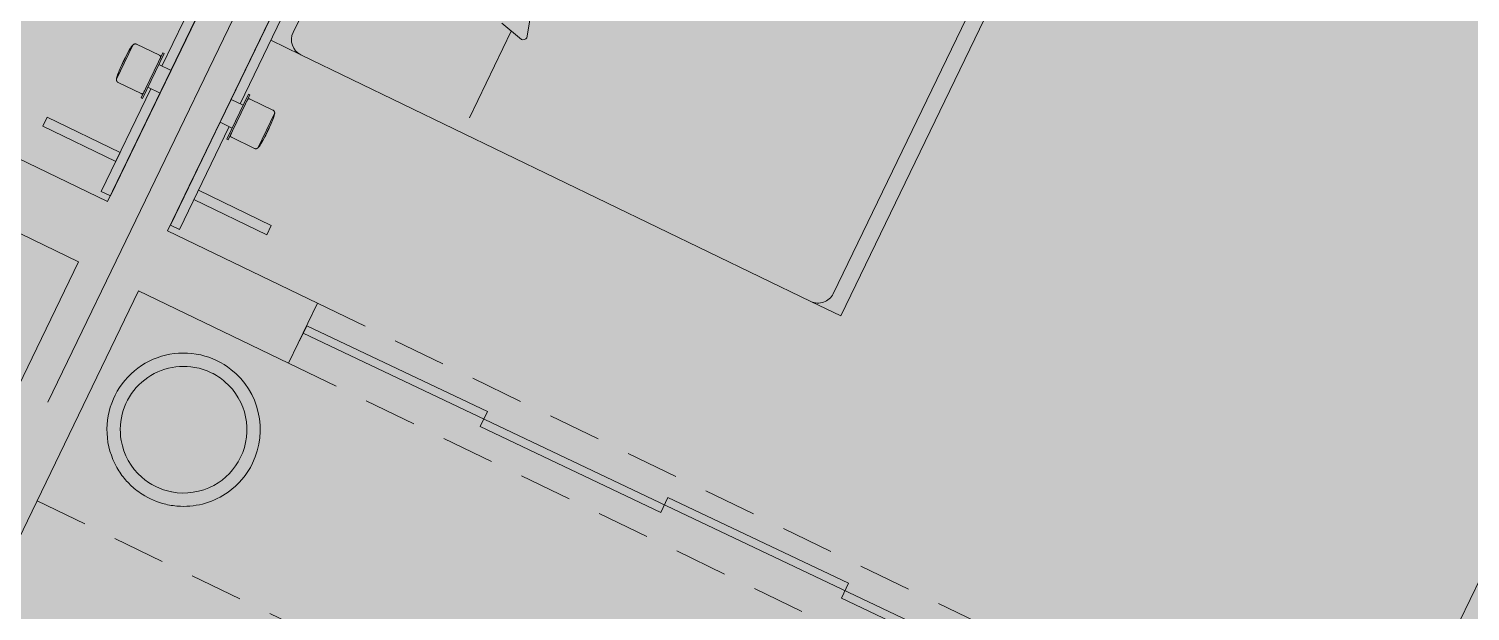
# Model space of a CAD drawing. Header units: metres. Extents: x -466 to 1322, y -1072 to 50.
# Drawn here: x 436.452 to 440.777, y -435.579 to -433.832 of the extents above; entities that cross this region are included whole.
import ezdxf

# ---------------------------------------------------------------- set-up
doc = ezdxf.new("R2010")
doc.units = ezdxf.units.M
for name, pattern in [('B1 P BAJA$0$HIDDEN', [9.525, 6.35, -3.175]), ('CENTER2', [28.575, 19.05, -3.175, 3.175, -3.175]), ('Hidden 1_16_', [0.002381, 0.001587, -0.00079375])]:
    doc.linetypes.add(name, pattern=pattern)
for name, color, linetype, lineweight in [('A - CANCEL', 2, 'Continuous', 0), ('A - Hatch muros', 4, 'Continuous', 0), ('A - PROY', 250, 'B1 P BAJA$0$HIDDEN', 0), ('A-EJES', 61, 'CENTER2', 0), ('A-MUEBLES', 5, 'Continuous', 0), ('A-MURO INT', 4, 'Continuous', 0)]:
    doc.layers.add(name, color=color, linetype=linetype, lineweight=lineweight)
doc.layers.add('Hatch Exterior', color=7, linetype='Continuous', lineweight=0, true_color=0xa99b89)
doc.layers.add('Hatch Interior', color=7, linetype='Continuous', lineweight=0, true_color=0xaf6350)

msp = doc.modelspace()

# ---------------------------------------------------------------- hatches: boundary and pattern name
at = {"layer": 'A - Hatch muros', "transparency": 33554687}
h = msp.add_hatch(color=256, dxfattribs=at)
h.dxf.hatch_style = 1
h.paths.add_polyline_path([(422.6792, -430.2434), (426.1177, -423.131), (426.6579, -423.3922), (426.5709, -423.5722), (426.2107, -423.3981), (423.9039, -428.1697), (424.354, -428.3874), (424.267, -428.5674), (423.8168, -428.3498), (422.8593, -430.3305)])
h.paths.add_polyline_path([(429.5687, -427.0209), (430.3521, -425.4003), (427.6512, -424.0945), (427.216, -424.9948), (427.0359, -424.9078), (427.5582, -423.8274), (433.5002, -426.7001), (432.9779, -427.7805), (432.7979, -427.6934), (433.2331, -426.7931), (430.5322, -425.4874), (429.7487, -427.1079), (432.6297, -428.5007), (432.5427, -428.6808), (429.6617, -427.288), (428.2253, -430.259), (428.6755, -430.4766), (428.5884, -430.6567), (428.1383, -430.439), (427.1807, -432.4197), (427.0007, -432.3327), (427.9582, -430.352), (427.5081, -430.1344), (427.5951, -429.9543), (428.0453, -430.1719), (429.4816, -427.2009), (426.6006, -425.8081), (426.6877, -425.628)])
h.paths.add_polyline_path([(432.4598, -432.5283), (431.5022, -434.509), (431.3221, -434.4219), (432.2797, -432.4412), (431.8295, -432.2236), (431.9166, -432.0435), (432.3667, -432.2612), (434.6736, -427.4895), (434.3135, -427.3154), (434.4005, -427.1354), (435.3008, -427.5706), (435.2138, -427.7507), (434.8537, -427.5766), (432.5468, -432.3482), (432.997, -432.5658), (432.9099, -432.7459)])
h.paths.add_polyline_path([(438.2116, -431.1993), (438.9951, -429.5788), (436.2942, -428.273), (435.8589, -429.1733), (435.6788, -429.0863), (436.2012, -428.0059), (442.1432, -430.8786), (441.6209, -431.959), (441.4408, -431.8719), (441.8761, -430.9716), (439.1751, -429.6658), (438.3917, -431.2864), (441.2727, -432.6792), (441.1856, -432.8593), (438.3046, -431.4664), (436.8683, -434.4375), (437.3184, -434.6551), (437.2314, -434.8351), (436.7812, -434.6175), (435.8237, -436.5982), (435.6436, -436.5111), (436.6012, -434.5305), (436.151, -434.3128), (436.2381, -434.1328), (436.6882, -434.3504), (438.1246, -431.3794), (435.2436, -429.9866), (435.3306, -429.8065)])
h.paths.add_polyline_path([(443.3166, -431.668), (441.0097, -436.4396), (440.5595, -436.222), (440.4725, -436.4021), (440.9226, -436.6197), (439.9651, -438.6004), (440.1451, -438.6874), (441.1027, -436.7067), (441.5529, -436.9244), (441.6399, -436.7443), (441.1897, -436.5267), (443.4966, -431.7551), (443.8567, -431.9292), (443.9438, -431.7491), (443.0435, -431.3138), (442.9564, -431.4939)])
h.paths.add_polyline_path([(446.8546, -435.3778), (447.638, -433.7572), (444.9371, -432.4515), (444.5018, -433.3518), (444.3218, -433.2647), (444.8441, -432.1844), (450.7861, -435.0571), (450.2638, -436.1374), (450.0837, -436.0504), (450.519, -435.1501), (447.8181, -433.8443), (447.0346, -435.4648), (449.9156, -436.8577), (449.8285, -437.0377), (446.9476, -435.6449), (445.5112, -438.6159), (445.9614, -438.8335), (445.8743, -439.0136), (445.4242, -438.796), (444.4666, -440.7767), (444.2865, -440.6896), (445.2441, -438.7089), (444.794, -438.4913), (444.881, -438.3112), (445.3312, -438.5289), (446.7675, -435.5579), (443.8865, -434.165), (443.9736, -433.985)])
h.paths.add_polyline_path([(452.2266, -435.7535), (451.6864, -435.4923), (451.5994, -435.6724), (451.9595, -435.8465), (449.6526, -440.6181), (449.2037, -440.4011), (449.1142, -440.5799), (449.5656, -440.7982), (448.608, -442.7788), (448.7881, -442.8659)])
at = {"layer": 'Hatch Exterior', "transparency": 33554687}
h = msp.add_hatch(color=256, dxfattribs=at)
h.dxf.hatch_style = 1
h.paths.add_polyline_path([(422.6792, -430.2434), (427.1807, -432.4197), (431.5022, -434.509), (448.8046, -442.8739), (449.7456, -440.8852), (423.8168, -428.3498), (423.6368, -428.2628)])
at = {"layer": 'Hatch Interior', "transparency": 33554687}
h = msp.add_hatch(color=256, dxfattribs=at)
h.dxf.hatch_style = 1
edge = h.paths.add_edge_path()
edge.add_line((417.7382, -422.6064), (419.3856, -424.8173))
edge.add_arc((419.7198, -425.4323), 0.7, 36.6996, 118.5178, ccw=False)
edge.add_line((420.2811, -425.014), (421.6441, -423.998))
edge.add_line((421.6441, -423.998), (425.1105, -425.6739))
edge.add_line((425.1105, -425.6739), (423.8168, -428.3498))
edge.add_line((423.8168, -428.3498), (449.7456, -440.8852))
edge.add_line((449.7456, -440.8852), (452.2266, -435.7535))
edge.add_line((452.2266, -435.7535), (452.8795, -434.403))
edge.add_line((452.8795, -434.403), (426.2776, -421.5422))
edge.add_line((426.2776, -421.5422), (424.9683, -419.8365))
edge.add_line((424.9683, -419.8365), (443.8484, -405.7639))
edge.add_line((443.8484, -405.7639), (442.6531, -404.1604))
edge.add_line((442.6531, -404.1604), (449.1895, -399.2884))
edge.add_line((449.1895, -399.2884), (446.0819, -395.1192))
edge.add_line((446.0819, -395.1192), (408.2908, -423.2873))
edge.add_line((408.2908, -423.2873), (413.4672, -425.7899))
edge.add_line((413.4672, -425.7899), (417.7382, -422.6064))

# ---------------------------------------------------------------- linework, layer by layer
at = {"layer": 'A - CANCEL'}
for points in [[(437.2642, -434.7677), (437.2856, -434.7225), (437.8276, -434.9799), (437.8062, -435.0251), (438.3481, -435.2825), (438.3696, -435.2373), (438.9116, -435.4947), (438.8901, -435.5399)], [(437.2749, -434.7451), (440.5268, -436.2895), (440.5161, -436.3121), (439.9741, -436.0547), (439.9956, -436.0095), (439.4536, -435.7521), (439.4321, -435.7973), (438.8901, -435.5399)]]:
    msp.add_lwpolyline(points, dxfattribs=at)
at = {"layer": 'A - PROY', "color": 250, "linetype": 'Hidden 1_16_', "ltscale": 100}
msp.add_line((436.4765, -435.2477), (440.618, -437.2499), dxfattribs=at)
for points in [[(437.3184, -434.6551), (440.5595, -436.222)], [(437.2314, -434.8351), (440.4725, -436.4021)]]:
    msp.add_lwpolyline(points, dxfattribs=at)
at = {"layer": 'A-EJES', "ltscale": 0.1}
msp.add_line((439.825, -428.0918), (433.9344, -440.2762), dxfattribs=at)
at = {"layer": 'A-MUEBLES'}
for p, q in [((437.907, -431.7599), (436.8513, -433.9436)), ((436.8785, -433.9567), (437.9343, -431.773)), ((437.0586, -434.0438), (438.1143, -431.8601)), ((438.1415, -431.8732), (437.0858, -434.057)), ((437.2448, -433.843), (438.0718, -432.1324)), ((437.406, -432.8657), (436.8785, -433.9567)), ((439.6923, -432.9159), (438.8653, -434.6265)), ((439.7591, -432.8926), (438.8886, -434.6932)), ((437.586, -432.9528), (437.0586, -434.0438)), ((440.5344, -436.0443), (441.8402, -433.3434)), ((437.9584, -433.7882), (437.9462, -433.8586)), ((437.8994, -433.8386), (437.7737, -434.0987)), ((437.9296, -433.8638), (437.8714, -433.8152)), ((436.764, -433.8806), (436.7147, -433.9827)), ((436.7547, -433.8999), (436.764, -433.8806)), ((436.844, -433.9114), (436.7753, -433.8783)), ((437.268, -433.9098), (437.178, -433.8662)), ((436.7888, -434.0389), (436.8541, -433.9038)), ((436.858, -433.9057), (436.7927, -434.0408)), ((436.8541, -433.9038), (436.853, -433.9061)), ((436.858, -433.9057), (436.8541, -433.9038)), ((436.8569, -433.908), (436.858, -433.9057)), ((438.7986, -434.6497), (437.268, -433.9098)), ((436.7147, -433.9827), (436.724, -433.9635)), ((436.8785, -433.9567), (436.8419, -433.939)), ((436.8785, -433.9567), (436.8455, -434.0252)), ((436.8182, -434.012), (436.6692, -434.3203)), ((436.7198, -433.993), (436.7885, -434.0262)), ((436.8088, -434.0075), (436.8455, -434.0252)), ((436.6964, -434.3334), (436.8455, -434.0252)), ((436.8455, -434.0252), (436.7531, -434.2162)), ((436.7899, -434.0366), (436.7888, -434.0389)), ((436.7888, -434.0389), (436.7927, -434.0408)), ((436.7927, -434.0408), (436.7939, -434.0385)), ((437.0586, -434.0438), (437.0255, -434.1122)), ((437.1113, -434.0282), (437.046, -434.1632)), ((437.0499, -434.1651), (437.1152, -434.0301)), ((437.0586, -434.0438), (437.0952, -434.0615)), ((437.1102, -434.0305), (437.1113, -434.0282)), ((437.1113, -434.0282), (437.1152, -434.0301)), ((437.1152, -434.0301), (437.1141, -434.0324)), ((437.1156, -434.0428), (437.1842, -434.0759)), ((436.5069, -434.0972), (436.4937, -434.1244)), ((436.7259, -434.203), (436.5069, -434.0972)), ((437.1894, -434.0863), (437.14, -434.1883)), ((437.1801, -434.1055), (437.1894, -434.0863)), ((436.4937, -434.1244), (436.7127, -434.2302)), ((436.8765, -434.4205), (437.0255, -434.1122)), ((437.0527, -434.1254), (436.9037, -434.4336)), ((437.0255, -434.1122), (436.9332, -434.3032)), ((437.0621, -434.1299), (437.0255, -434.1122)), ((437.046, -434.1632), (437.0471, -434.1609)), ((437.0499, -434.1651), (437.046, -434.1632)), ((437.051, -434.1628), (437.0499, -434.1651)), ((437.1287, -434.1907), (437.0601, -434.1575)), ((437.14, -434.1883), (437.1493, -434.1691)), ((436.7127, -434.2302), (436.7259, -434.203)), ((436.7531, -434.2162), (436.74, -434.2432)), ((436.74, -434.2432), (436.6965, -434.3332)), ((436.9332, -434.3032), (436.9201, -434.3303)), ((436.9472, -434.3436), (436.9604, -434.3164)), ((436.9604, -434.3164), (437.1794, -434.4223)), ((436.6692, -434.3203), (436.6964, -434.3334)), ((436.9201, -434.3303), (436.8766, -434.4203)), ((437.1662, -434.4495), (436.9472, -434.3436)), ((436.9037, -434.4336), (436.8765, -434.4205)), ((437.1794, -434.4223), (437.1662, -434.4495)), ((438.8886, -434.6932), (438.7986, -434.6497))]:
    msp.add_line(p, q, dxfattribs=at)
at = {"layer": 'A-MUEBLES', "flags": 128}
for points in [[(436.7559, -433.8915), (436.7576, -433.889), (436.7593, -433.8865), (436.7611, -433.8841), (436.763, -433.8818), (436.764, -433.8806)], [(436.764, -433.8806), (436.7643, -433.8804), (436.7645, -433.8801), (436.7648, -433.8798), (436.7651, -433.8796), (436.7654, -433.8793), (436.7657, -433.8791), (436.766, -433.8789), (436.7663, -433.8787), (436.7666, -433.8785), (436.767, -433.8783), (436.7673, -433.8782), (436.7677, -433.878), (436.768, -433.8779), (436.7684, -433.8778), (436.7687, -433.8777), (436.7691, -433.8776), (436.7695, -433.8775), (436.7698, -433.8774), (436.7702, -433.8774), (436.7706, -433.8773), (436.771, -433.8773), (436.7713, -433.8773), (436.7717, -433.8773), (436.7721, -433.8774), (436.7725, -433.8774), (436.7728, -433.8775), (436.7732, -433.8775), (436.7736, -433.8776), (436.7739, -433.8777), (436.7743, -433.8778), (436.7747, -433.878), (436.775, -433.8781), (436.7753, -433.8783)], [(436.7414, -433.9183), (436.7414, -433.9183), (436.7414, -433.9183), (436.7413, -433.9184), (436.7413, -433.9184), (436.7413, -433.9185), (436.7412, -433.9186), (436.7412, -433.9187), (436.7411, -433.9189), (436.741, -433.919), (436.7409, -433.9192), (436.7408, -433.9194), (436.7407, -433.9196), (436.7406, -433.9198), (436.7405, -433.9201), (436.7404, -433.9203), (436.7403, -433.9206), (436.7401, -433.9209), (436.74, -433.9212), (436.7398, -433.9215), (436.7397, -433.9218), (436.7395, -433.9222), (436.7393, -433.9225), (436.7392, -433.9229), (436.739, -433.9232), (436.7388, -433.9236), (436.7386, -433.924), (436.7384, -433.9244), (436.7382, -433.9248), (436.738, -433.9253), (436.7378, -433.9257), (436.7376, -433.9261), (436.7374, -433.9266), (436.7371, -433.927), (436.7369, -433.9275), (436.7367, -433.9279), (436.7365, -433.9284), (436.7363, -433.9289), (436.736, -433.9293), (436.7358, -433.9298), (436.7356, -433.9303), (436.7354, -433.9307), (436.7351, -433.9312), (436.7349, -433.9317), (436.7347, -433.9321), (436.7345, -433.9326), (436.7342, -433.933), (436.734, -433.9335), (436.7338, -433.9339), (436.7336, -433.9343), (436.7334, -433.9348), (436.7332, -433.9352), (436.733, -433.9356), (436.7328, -433.936), (436.7326, -433.9364), (436.7324, -433.9368), (436.7323, -433.9371), (436.7321, -433.9375), (436.7319, -433.9378), (436.7318, -433.9382), (436.7316, -433.9385), (436.7314, -433.9388), (436.7313, -433.9391), (436.7312, -433.9394), (436.731, -433.9396), (436.7309, -433.9399), (436.7308, -433.9401), (436.7307, -433.9403), (436.7306, -433.9405), (436.7305, -433.9407), (436.7304, -433.9409), (436.7304, -433.941), (436.7303, -433.9412), (436.7303, -433.9413), (436.7302, -433.9414), (436.7302, -433.9414), (436.7301, -433.9415), (436.7301, -433.9415), (436.7301, -433.9416)], [(436.7301, -433.9416), (436.7301, -433.9416), (436.7301, -433.9415), (436.7302, -433.9415), (436.7302, -433.9414), (436.7302, -433.9413), (436.7303, -433.9412), (436.7303, -433.9411), (436.7304, -433.941), (436.7305, -433.9408), (436.7306, -433.9406), (436.7307, -433.9405), (436.7308, -433.9402), (436.7309, -433.94), (436.731, -433.9398), (436.7311, -433.9395), (436.7312, -433.9393), (436.7314, -433.939), (436.7315, -433.9387), (436.7317, -433.9384), (436.7318, -433.938), (436.732, -433.9377), (436.7322, -433.9373), (436.7323, -433.937), (436.7325, -433.9366), (436.7327, -433.9362), (436.7329, -433.9358), (436.7331, -433.9354), (436.7333, -433.935), (436.7335, -433.9346), (436.7337, -433.9341), (436.7339, -433.9337), (436.7341, -433.9333), (436.7343, -433.9328), (436.7346, -433.9324), (436.7348, -433.9319), (436.735, -433.9314), (436.7352, -433.931), (436.7355, -433.9305), (436.7357, -433.93), (436.7359, -433.9296), (436.7361, -433.9291), (436.7364, -433.9287), (436.7366, -433.9282), (436.7368, -433.9277), (436.737, -433.9273), (436.7372, -433.9268), (436.7375, -433.9264), (436.7377, -433.9259), (436.7379, -433.9255), (436.7381, -433.9251), (436.7383, -433.9247), (436.7385, -433.9242), (436.7387, -433.9238), (436.7389, -433.9235), (436.7391, -433.9231), (436.7392, -433.9227), (436.7394, -433.9223), (436.7396, -433.922), (436.7397, -433.9217), (436.7399, -433.9213), (436.74, -433.921), (436.7402, -433.9207), (436.7403, -433.9205), (436.7404, -433.9202), (436.7406, -433.9199), (436.7407, -433.9197), (436.7408, -433.9195), (436.7409, -433.9193), (436.741, -433.9191), (436.741, -433.919), (436.7411, -433.9188), (436.7412, -433.9187), (436.7412, -433.9186), (436.7413, -433.9185), (436.7413, -433.9184), (436.7413, -433.9183), (436.7414, -433.9183), (436.7414, -433.9183)], [(436.7414, -433.9183), (436.747, -433.9071), (436.7532, -433.8962), (436.7559, -433.8915)], [(436.844, -433.9114), (436.8442, -433.9116), (436.8444, -433.9117), (436.8446, -433.9118), (436.8448, -433.9119), (436.845, -433.9121), (436.8451, -433.9122), (436.8453, -433.9124), (436.8455, -433.9125), (436.8457, -433.9127), (436.8458, -433.9129), (436.846, -433.913), (436.8461, -433.9132), (436.8463, -433.9134), (436.8464, -433.9136), (436.8465, -433.9138), (436.8466, -433.914), (436.8467, -433.9142), (436.8468, -433.9144), (436.8469, -433.9147), (436.847, -433.9149), (436.8471, -433.9151), (436.8471, -433.9153), (436.8472, -433.9156), (436.8472, -433.9158), (436.8472, -433.916), (436.8473, -433.9163), (436.8473, -433.9165), (436.8473, -433.9167), (436.8473, -433.917), (436.8473, -433.9172), (436.8472, -433.9174), (436.8472, -433.9177), (436.8472, -433.9179), (436.8471, -433.9181), (436.8471, -433.9184), (436.847, -433.9186), (436.8469, -433.9188), (436.8468, -433.919), (436.8467, -433.9192)], [(436.8445, -433.9239), (436.8449, -433.923), (436.8452, -433.9223), (436.8456, -433.9216), (436.8458, -433.9211), (436.8461, -433.9206), (436.8463, -433.9202), (436.8464, -433.9198), (436.8466, -433.9196), (436.8466, -433.9194), (436.8467, -433.9193)], [(436.8467, -433.9193), (436.8466, -433.9195), (436.8465, -433.9197), (436.8464, -433.92), (436.8462, -433.9203)], [(436.7147, -433.9827), (436.7153, -433.9797), (436.716, -433.9768), (436.7168, -433.9739), (436.7177, -433.971), (436.7182, -433.9696)], [(436.7182, -433.9696), (436.7228, -433.9579), (436.7278, -433.9465), (436.7301, -433.9416)], [(436.7198, -433.993), (436.7195, -433.9929), (436.7192, -433.9927), (436.7189, -433.9925), (436.7185, -433.9923), (436.7182, -433.992), (436.7179, -433.9918), (436.7176, -433.9916), (436.7174, -433.9913), (436.7171, -433.991), (436.7169, -433.9908), (436.7166, -433.9905), (436.7164, -433.9902), (436.7162, -433.9899), (436.716, -433.9895), (436.7158, -433.9892), (436.7156, -433.9889), (436.7154, -433.9885), (436.7153, -433.9882), (436.7151, -433.9879), (436.715, -433.9875), (436.7149, -433.9871), (436.7148, -433.9868), (436.7147, -433.9864), (436.7146, -433.986), (436.7146, -433.9857), (436.7145, -433.9853), (436.7145, -433.9849), (436.7145, -433.9845), (436.7145, -433.9842), (436.7145, -433.9838), (436.7146, -433.9834), (436.7146, -433.983), (436.7147, -433.9827)], [(436.7962, -434.0237), (436.7961, -434.0239), (436.796, -434.0241), (436.7959, -434.0243), (436.7957, -434.0245), (436.7956, -434.0247), (436.7954, -434.0248), (436.7953, -434.025), (436.7951, -434.0252), (436.7949, -434.0253), (436.7947, -434.0255), (436.7946, -434.0256), (436.7944, -434.0258), (436.7942, -434.0259), (436.794, -434.026), (436.7938, -434.0261), (436.7935, -434.0262), (436.7933, -434.0263), (436.7931, -434.0264), (436.7929, -434.0265), (436.7927, -434.0266), (436.7924, -434.0266), (436.7922, -434.0267), (436.792, -434.0267), (436.7917, -434.0268), (436.7915, -434.0268), (436.7913, -434.0268), (436.791, -434.0268), (436.7908, -434.0268), (436.7906, -434.0268), (436.7903, -434.0268), (436.7901, -434.0267), (436.7899, -434.0267), (436.7896, -434.0266), (436.7894, -434.0266), (436.7892, -434.0265), (436.789, -434.0264), (436.7888, -434.0263), (436.7885, -434.0262), (436.7885, -434.0262)], [(436.7967, -434.0226), (436.7966, -434.023), (436.7965, -434.0232), (436.7964, -434.0234), (436.7963, -434.0235)], [(436.7964, -434.0234), (436.7964, -434.0233), (436.7965, -434.0231), (436.7967, -434.0228), (436.7968, -434.0224), (436.7971, -434.022), (436.7973, -434.0214), (436.7976, -434.0208), (436.7979, -434.0201), (436.7983, -434.0194), (436.7987, -434.0185)], [(437.1055, -434.05), (437.1059, -434.0492), (437.1063, -434.0485), (437.1066, -434.0478), (437.1069, -434.0473), (437.1071, -434.0468), (437.1073, -434.0463), (437.1075, -434.046), (437.1076, -434.0458), (437.1077, -434.0456), (437.1077, -434.0455)], [(437.1077, -434.0455), (437.1076, -434.0457), (437.1075, -434.0459), (437.1074, -434.0462), (437.1072, -434.0465)], [(437.1156, -434.0428), (437.1154, -434.0427), (437.1151, -434.0426), (437.1149, -434.0425), (437.1147, -434.0424), (437.1145, -434.0424), (437.1142, -434.0423), (437.114, -434.0423), (437.1138, -434.0422), (437.1135, -434.0422), (437.1133, -434.0422), (437.1131, -434.0422), (437.1128, -434.0422), (437.1126, -434.0422), (437.1124, -434.0422), (437.1121, -434.0422), (437.1119, -434.0423), (437.1117, -434.0423), (437.1114, -434.0424), (437.1112, -434.0424), (437.111, -434.0425), (437.1108, -434.0426), (437.1106, -434.0427), (437.1103, -434.0428), (437.1101, -434.0429), (437.1099, -434.043), (437.1097, -434.0432), (437.1095, -434.0433), (437.1094, -434.0434), (437.1092, -434.0436), (437.109, -434.0437), (437.1088, -434.0439), (437.1087, -434.0441), (437.1085, -434.0443), (437.1084, -434.0444), (437.1082, -434.0446), (437.1081, -434.0448), (437.108, -434.045), (437.1079, -434.0452), (437.1077, -434.0454)], [(437.1739, -434.1274), (437.1791, -434.116), (437.1839, -434.1045), (437.1858, -434.0994)], [(437.1894, -434.0863), (437.1894, -434.0859), (437.1895, -434.0855), (437.1895, -434.0852), (437.1895, -434.0848), (437.1895, -434.0844), (437.1895, -434.084), (437.1895, -434.0837), (437.1895, -434.0833), (437.1894, -434.0829), (437.1893, -434.0825), (437.1893, -434.0822), (437.1892, -434.0818), (437.189, -434.0814), (437.1889, -434.0811), (437.1888, -434.0807), (437.1886, -434.0804), (437.1885, -434.08), (437.1883, -434.0797), (437.1881, -434.0794), (437.1879, -434.0791), (437.1877, -434.0788), (437.1874, -434.0785), (437.1872, -434.0782), (437.1869, -434.0779), (437.1867, -434.0776), (437.1864, -434.0774), (437.1861, -434.0771), (437.1858, -434.0769), (437.1855, -434.0767), (437.1852, -434.0765), (437.1848, -434.0763), (437.1845, -434.0761), (437.1842, -434.0759)], [(437.1858, -434.0994), (437.1868, -434.0965), (437.1877, -434.0936), (437.1884, -434.0907), (437.1891, -434.0878), (437.1894, -434.0863)], [(437.1739, -434.1274), (437.1739, -434.1274), (437.1739, -434.1274), (437.1739, -434.1275), (437.1739, -434.1276), (437.1738, -434.1276), (437.1738, -434.1277), (437.1737, -434.1279), (437.1736, -434.128), (437.1736, -434.1281), (437.1735, -434.1283), (437.1734, -434.1285), (437.1733, -434.1287), (437.1732, -434.1289), (437.1731, -434.1292), (437.1729, -434.1294), (437.1728, -434.1297), (437.1727, -434.13), (437.1725, -434.1303), (437.1724, -434.1306), (437.1722, -434.1309), (437.1721, -434.1313), (437.1719, -434.1316), (437.1717, -434.132), (437.1715, -434.1324), (437.1713, -434.1328), (437.1711, -434.1331), (437.171, -434.1336), (437.1708, -434.134), (437.1705, -434.1344), (437.1703, -434.1348), (437.1701, -434.1353), (437.1699, -434.1357), (437.1697, -434.1362), (437.1695, -434.1366), (437.1693, -434.1371), (437.169, -434.1375), (437.1688, -434.138), (437.1686, -434.1385), (437.1684, -434.1389), (437.1681, -434.1394), (437.1679, -434.1398), (437.1677, -434.1403), (437.1675, -434.1408), (437.1672, -434.1412), (437.167, -434.1417), (437.1668, -434.1421), (437.1666, -434.1426), (437.1664, -434.143), (437.1662, -434.1435), (437.166, -434.1439), (437.1658, -434.1443), (437.1656, -434.1447), (437.1654, -434.1451), (437.1652, -434.1455), (437.165, -434.1459), (437.1648, -434.1463), (437.1646, -434.1466), (437.1645, -434.147), (437.1643, -434.1473), (437.1642, -434.1476), (437.164, -434.1479), (437.1639, -434.1482), (437.1637, -434.1485), (437.1636, -434.1488), (437.1635, -434.149), (437.1634, -434.1492), (437.1633, -434.1495), (437.1632, -434.1497), (437.1631, -434.1498), (437.163, -434.15), (437.1629, -434.1502), (437.1629, -434.1503), (437.1628, -434.1504), (437.1628, -434.1505), (437.1627, -434.1506), (437.1627, -434.1506), (437.1627, -434.1507), (437.1627, -434.1507)], [(437.1627, -434.1507), (437.1627, -434.1507), (437.1627, -434.1506), (437.1627, -434.1506), (437.1627, -434.1505), (437.1628, -434.1504), (437.1628, -434.1503), (437.1629, -434.1502), (437.163, -434.1501), (437.163, -434.1499), (437.1631, -434.1498), (437.1632, -434.1496), (437.1633, -434.1494), (437.1634, -434.1491), (437.1635, -434.1489), (437.1637, -434.1486), (437.1638, -434.1484), (437.1639, -434.1481), (437.1641, -434.1478), (437.1642, -434.1475), (437.1644, -434.1472), (437.1645, -434.1468), (437.1647, -434.1465), (437.1649, -434.1461), (437.1651, -434.1457), (437.1653, -434.1453), (437.1655, -434.1449), (437.1656, -434.1445), (437.1658, -434.1441), (437.1661, -434.1437), (437.1663, -434.1433), (437.1665, -434.1428), (437.1667, -434.1424), (437.1669, -434.1419), (437.1671, -434.1415), (437.1673, -434.141), (437.1676, -434.1406), (437.1678, -434.1401), (437.168, -434.1396), (437.1682, -434.1392), (437.1685, -434.1387), (437.1687, -434.1382), (437.1689, -434.1378), (437.1691, -434.1373), (437.1694, -434.1369), (437.1696, -434.1364), (437.1698, -434.1359), (437.17, -434.1355), (437.1702, -434.1351), (437.1704, -434.1346), (437.1706, -434.1342), (437.1708, -434.1338), (437.171, -434.1334), (437.1712, -434.133), (437.1714, -434.1326), (437.1716, -434.1322), (437.1718, -434.1318), (437.172, -434.1315), (437.1721, -434.1311), (437.1723, -434.1308), (437.1725, -434.1305), (437.1726, -434.1302), (437.1727, -434.1299), (437.1729, -434.1296), (437.173, -434.1293), (437.1731, -434.1291), (437.1732, -434.1288), (437.1733, -434.1286), (437.1734, -434.1284), (437.1735, -434.1282), (437.1736, -434.1281), (437.1737, -434.1279), (437.1737, -434.1278), (437.1738, -434.1277), (437.1738, -434.1276), (437.1739, -434.1275), (437.1739, -434.1275), (437.1739, -434.1274), (437.1739, -434.1274)], [(437.0573, -434.1499), (437.0572, -434.1501), (437.0571, -434.1503), (437.057, -434.1505), (437.0569, -434.1508), (437.0569, -434.151), (437.0568, -434.1512), (437.0568, -434.1515), (437.0568, -434.1517), (437.0568, -434.1519), (437.0568, -434.1522), (437.0568, -434.1524), (437.0568, -434.1526), (437.0568, -434.1529), (437.0568, -434.1531), (437.0569, -434.1533), (437.0569, -434.1536), (437.057, -434.1538), (437.057, -434.154), (437.0571, -434.1542), (437.0572, -434.1545), (437.0573, -434.1547), (437.0574, -434.1549), (437.0575, -434.1551), (437.0576, -434.1553), (437.0578, -434.1555), (437.0579, -434.1557), (437.058, -434.1559), (437.0582, -434.1561), (437.0583, -434.1562), (437.0585, -434.1564), (437.0587, -434.1566), (437.0588, -434.1567), (437.059, -434.1569), (437.0592, -434.157), (437.0594, -434.1571), (437.0596, -434.1573), (437.0598, -434.1574), (437.06, -434.1575), (437.0601, -434.1575)], [(437.0574, -434.1496), (437.0574, -434.1495), (437.0575, -434.1493), (437.0577, -434.149), (437.0579, -434.1486), (437.0581, -434.1482), (437.0583, -434.1476), (437.0586, -434.147), (437.059, -434.1463), (437.0593, -434.1456), (437.0597, -434.1447)], [(437.0578, -434.1488), (437.0576, -434.1491), (437.0575, -434.1494), (437.0574, -434.1496), (437.0574, -434.1497)], [(437.14, -434.1883), (437.142, -434.186), (437.1439, -434.1836), (437.1456, -434.1812), (437.1473, -434.1787), (437.1481, -434.1774)], [(437.1481, -434.1774), (437.1544, -434.1666), (437.1603, -434.1556), (437.1627, -434.1507)], [(437.1287, -434.1907), (437.1291, -434.1909), (437.1294, -434.191), (437.1298, -434.1911), (437.1301, -434.1912), (437.1305, -434.1913), (437.1309, -434.1914), (437.1312, -434.1915), (437.1316, -434.1916), (437.132, -434.1916), (437.1324, -434.1916), (437.1327, -434.1916), (437.1331, -434.1916), (437.1335, -434.1916), (437.1339, -434.1916), (437.1342, -434.1915), (437.1346, -434.1915), (437.135, -434.1914), (437.1353, -434.1913), (437.1357, -434.1912), (437.1361, -434.1911), (437.1364, -434.1909), (437.1368, -434.1908), (437.1371, -434.1906), (437.1374, -434.1904), (437.1378, -434.1903), (437.1381, -434.19), (437.1384, -434.1898), (437.1387, -434.1896), (437.139, -434.1894), (437.1393, -434.1891), (437.1395, -434.1888), (437.1398, -434.1886), (437.14, -434.1883)]]:
    msp.add_lwpolyline(points, dxfattribs=at)
at = {"layer": 'A-MUEBLES'}
for centre, start, end in [((437.2898, -433.8648), 154.1983, 244.1983), ((438.8203, -434.6047), 244.1983, 334.1983)]:
    msp.add_arc(centre, 0.05, start, end, dxfattribs=at)
at = {"layer": 'A-MUEBLES', "lineweight": 0}
for start, end in [(77.0889, 182.8163), (51.784, 77.0889), (334.1793, 51.784), (182.8163, 209.5639), (305.5422, 334.1793), (209.5639, 220.6944), (220.6944, 231.2696), (231.2696, 237.2562), (267.6641, 305.5422), (237.2562, 256.5745), (256.5745, 267.6641)]:
    msp.add_arc((436.9161, -435.0344), 0.23, start, end, dxfattribs=at)
at = {"layer": 'A-MUEBLES', "color": 254, "lineweight": 0}
for start, end in [(79.7764, 189.8971), (64.1793, 79.7764), (49.2328, 64.1793), (334.1793, 49.1793), (189.8971, 228.5821), (298.4614, 334.1793), (228.5821, 259.1257), (259.1793, 298.4614)]:
    msp.add_arc((436.9161, -435.0344), 0.19, start, end, dxfattribs=at)
at = {"layer": 'A-MUEBLES', "extrusion": (0, 0, -1)}
msp.add_ellipse((437.9348, -433.8531), major_axis=(-0.0114, 0.0055), ratio=0.934205, start_param=3.141593, end_param=4.712389, dxfattribs=at)
at = {"layer": 'A-MURO INT'}
msp.add_lwpolyline([(441.1856, -432.8593), (438.3046, -431.4664), (436.8683, -434.4375), (437.3184, -434.6551), (437.2314, -434.8351), (436.7812, -434.6175), (435.8237, -436.5982), (435.6436, -436.5111), (436.6012, -434.5305), (436.151, -434.3128), (436.2381, -434.1328), (436.6882, -434.3504), (438.1246, -431.3794), (435.2436, -429.9866), (435.3306, -429.8065), (438.2116, -431.1993), (438.9951, -429.5788), (436.2942, -428.273), (435.8589, -429.1733), (435.6788, -429.0863), (436.2012, -428.0059), (442.1432, -430.8786)], dxfattribs=at)

doc.saveas('drawing.dxf')
